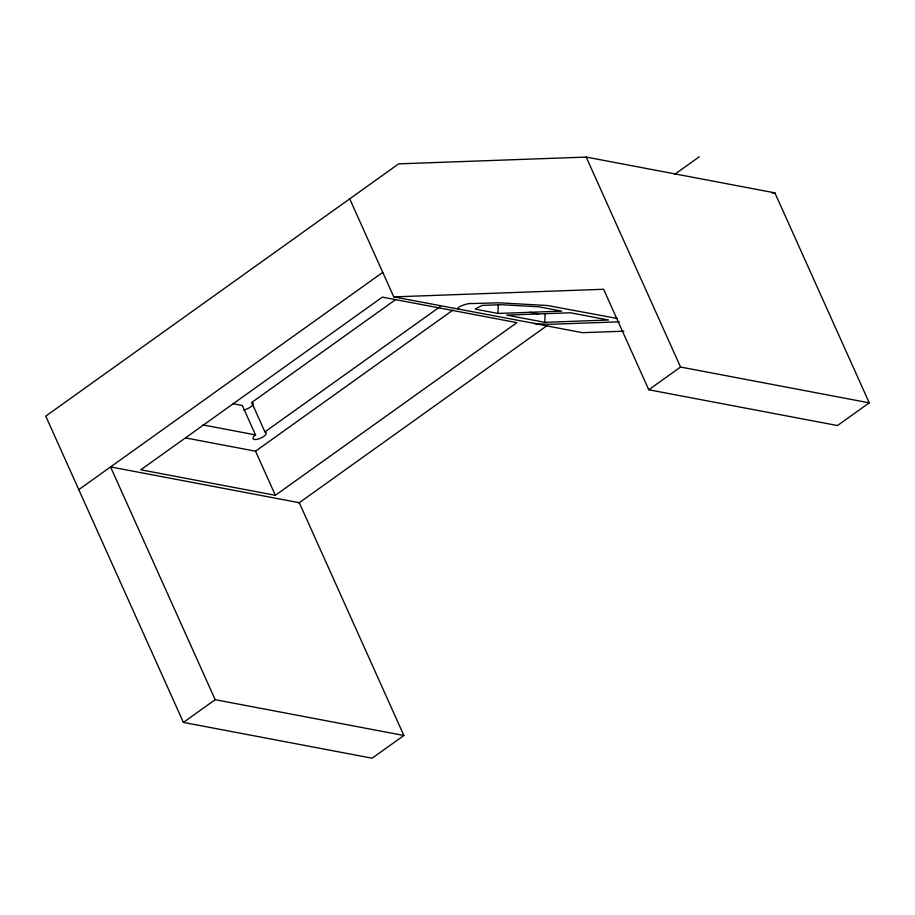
<?xml version="1.0" encoding="UTF-8"?>
<svg xmlns="http://www.w3.org/2000/svg" width="915" height="915" viewBox="0 0 915 915"><rect width="100%" height="100%" fill="white"/><g stroke="black" fill="none" stroke-linecap="round" stroke-linejoin="round"><path stroke-width="1.37" d="M497.966 313.445L475.125 309.121L482.091 305.404L501.248 304.706L538.889 306.811L561.73 311.134L497.966 313.445L498.275 304.901M544.802 322.332L506.624 315.092L570.388 312.781L608.567 320.021L544.802 322.332L545.111 313.776M78.781 489.639L382.745 272.361M232.593 403.652L242.303 405.494L255.514 434.9A7.24 2.711 -24.2 0 0 254.313 439.463A7.24 2.711 -24.2 0 0 263.714 436.455A7.24 2.711 -24.2 0 0 264.915 431.891L251.694 402.486L395.566 299.651M264.915 431.891L440.115 306.662M185.471 437.908L255.548 451.198L452.959 310.082M674.847 174.227L699.232 156.797M275.369 495.301L516.918 322.652L382.356 297.123L140.819 469.784L275.369 495.301L255.548 451.198M298.816 503.033L547.09 325.568M349.713 198.852L393.77 296.883L603.603 289.277L648.769 389.767L837.465 425.555L869.25 402.84L774.879 192.859L586.183 157.071L398.654 163.865L45.75 416.131L183.4 722.415L215.185 699.689L403.881 735.488L299.274 502.712L110.566 466.913L215.185 699.689M648.769 389.767L680.543 367.041L869.25 402.84M403.881 735.488L372.096 758.203L183.4 722.415M772.031 192.962L774.879 192.859M619.249 321.84L550.018 324.322L535.744 323.658L393.77 296.883M623.87 331.184L582.478 332.683L533.845 323.418M617.442 318.5L547.41 305.507L498.732 302.796L471.362 303.586C468.732 302.659 453.588 307.806 459.158 309.259M529.842 312.29L538.512 313.937M202.821 424.903L255.514 434.9M586.183 157.071L680.543 367.041M253.043 404.144A7.24 2.711 -24.2 0 1 243.859 409.943M251.694 402.486A7.24 2.711 -24.2 0 1 253.043 403.389"/></g></svg>
